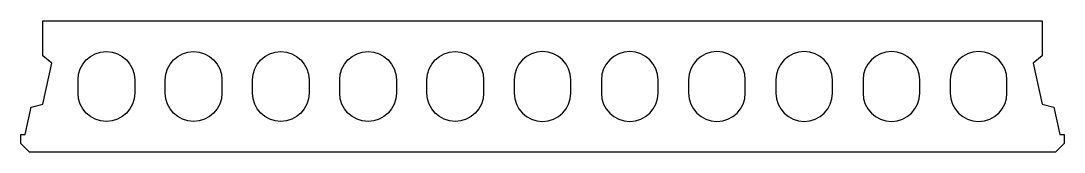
# Model space of a CAD drawing. Header units: millimetres. Extents: x 0 to 1196, y 0 to 150.
import ezdxf

# ---------------------------------------------------------------- set-up
doc = ezdxf.new("R2010")
doc.units = ezdxf.units.MM
doc.layers.add('reinforced concrete', color=7, linetype='Continuous')

msp = doc.modelspace()

# ---------------------------------------------------------------- linework, layer by layer
at = {"layer": 'reinforced concrete'}
msp.add_lwpolyline([(1171, 150), (1171, 110), (1160.58, 101.54), (1170.99, 54.68), (1184.01, 51.43), (1191, 20), (1196, 20), (1196, 10), (1186, 0), (10, 0), (0, 10), (0, 20), (5, 20), (11.99, 51.43), (25.01, 54.68), (35.42, 101.54), (25, 110), (25, 150)], close=True, dxfattribs=at)
for points in [[(65.5, 67.5), (65.5, 82.5, -1), (130.5, 82.5), (130.5, 67.5, -1)], [(165.5, 67.5), (165.5, 82.5, -1), (230.5, 82.5), (230.5, 67.5, -1)], [(265.5, 67.5), (265.5, 82.5, -1), (330.5, 82.5), (330.5, 67.5, -1)], [(365.5, 67.5), (365.5, 82.5, -1), (430.5, 82.5), (430.5, 67.5, -1)], [(465.5, 67.5), (465.5, 82.5, -1), (530.5, 82.5), (530.5, 67.5, -1)], [(630.5, 67.5), (630.5, 82.5, 1), (565.5, 82.5), (565.5, 67.5, 1)], [(730.5, 67.5), (730.5, 82.5, 1), (665.5, 82.5), (665.5, 67.5, 1)], [(830.5, 67.5), (830.5, 82.5, 1), (765.5, 82.5), (765.5, 67.5, 1)], [(930.5, 67.5), (930.5, 82.5, 1), (865.5, 82.5), (865.5, 67.5, 1)], [(1030.5, 67.5), (1030.5, 82.5, 1), (965.5, 82.5), (965.5, 67.5, 1)], [(1130.5, 67.5), (1130.5, 82.5, 1), (1065.5, 82.5), (1065.5, 67.5, 1)]]:
    msp.add_lwpolyline(points, format="xyb", close=True, dxfattribs=at)

doc.saveas('drawing.dxf')
